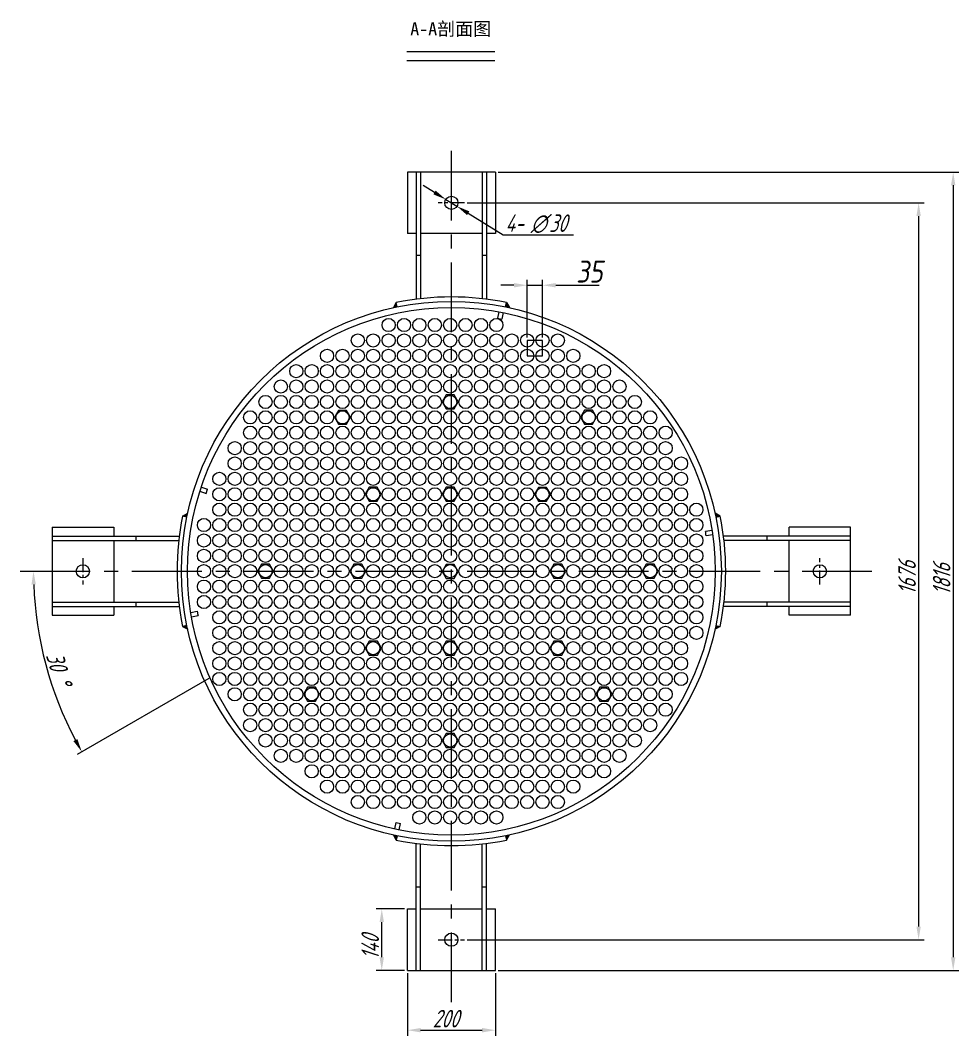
# Model space of a CAD drawing. Header units: inches. Extents: x 16 to 1170, y 5 to 1869.
# Drawn here: x 607.2 to 820.6, y 353.4 to 584.4 of the extents above; entities that cross this region are included whole.
import ezdxf

# ---------------------------------------------------------------- set-up
doc = ezdxf.new("R2010")
doc.units = ezdxf.units.IN
doc.header["$MEASUREMENT"] = 0
doc.linetypes.add('CENTER', pattern=[50.8, 31.75, -6.35, 6.35, -6.35])
doc.layers.get('Defpoints').update_dxf_attribs({"lineweight": 0})
for name, color, linetype, lineweight in [('中心线', 111, 'CENTER', 0), ('标注线', 20, 'Continuous', 0), ('粗实线', 7, 'Continuous', 0), ('粗实线1', 7, 'Continuous', 0), ('细实线2', 130, 'Continuous', 0)]:
    doc.layers.add(name, color=color, linetype=linetype, lineweight=lineweight)
doc.styles.add('STYLE1', font='isocp3.shx', dxfattribs={"width": 0.8, "oblique": 18, "bigfont": 'hztxt3.shx'})
pattern_1 = [(45, (-44.6596, 67.965), (-1.3258252, 1.3258252), [])]

msp = doc.modelspace()

# ---------------------------------------------------------------- hatches: boundary and pattern name
at = {"layer": '粗实线'}
for points in [[(692.699814, 520.20651), (692.100947, 519.057153, -0.0034932316), (692.940239, 519.234999)], [(717.796831, 520.20651), (717.556406, 519.234999, -0.0037275819), (718.451912, 519.044803)], [(645.287769, 472.298383), (644.123083, 471.629779), (645.094594, 471.389354, -0.0037839613)], [(765.215683, 472.267462, -0.0036550446), (765.402051, 471.389354), (766.373562, 471.629779)], [(645.094594, 446.773187), (644.123083, 446.532762), (645.280772, 445.895941, -0.0036514523)], [(765.402051, 446.773187, -0.003681921), (765.214265, 445.888632), (766.373562, 446.532762)], [(692.940239, 398.927542, -0.0035490705), (692.087552, 399.108326), (692.699814, 397.956031)], [(718.463071, 399.120196, -0.0037741045), (717.556406, 398.927542), (717.796831, 397.956031)]]:
    msp.add_hatch(color=7, dxfattribs=at).paths.add_polyline_path(points)
h = msp.add_hatch(dxfattribs=at)
h.set_pattern_fill('ANSI31', color=256, scale=15, style=0)
h.set_pattern_definition(pattern_1)
h.paths.add_polyline_path([(765.215683, 472.267462, -0.0036550446), (765.402051, 471.389354), (766.373562, 471.629779)])
h = msp.add_hatch(dxfattribs=at)
h.set_pattern_fill('ANSI31', color=256, scale=15, style=0)
h.set_pattern_definition(pattern_1)
h.paths.add_polyline_path([(766.373562, 446.532762), (765.402051, 446.773187, -0.003681921), (765.214265, 445.888632)])

# ---------------------------------------------------------------- linework, layer by layer
at = {"layer": '中心线', "ltscale": 0.5}
for p, q in [((705.248322, 361.0419), (705.248322, 557.120641)), ((607.208952, 459.08127), (803.287693, 459.08127))]:
    msp.add_line(p, q, dxfattribs=at)
at = {"layer": '中心线', "ltscale": 0.1}
for p, q in [((708.248322, 542.88127), (702.248322, 542.88127)), ((621.448322, 462.08127), (621.448322, 456.08127)), ((789.048322, 456.08127), (789.048322, 462.08127)), ((702.248322, 375.28127), (708.248322, 375.28127))]:
    msp.add_line(p, q, dxfattribs=at)
at = {"layer": '标注线'}
for p, q in [((715.873322, 549.88127), (820.627246, 549.88127)), ((701.415313, 545.238821), (698.859974, 546.810521)), ((819.377246, 546.88127), (819.377246, 371.28127)), ((703.970653, 543.66712), (706.525992, 542.09542)), ((708.873322, 542.88127), (812.765312, 542.88127)), ((709.081331, 540.52372), (717.030085, 535.634719)), ((811.515312, 539.88127), (811.515312, 378.28127)), ((717.030085, 535.634719), (733.058587, 535.634719)), ((650.062699, 434.725389), (620.107855, 417.430952)), ((694.623322, 382.28127), (688.165157, 382.28127)), ((689.415157, 371.28127), (689.415157, 379.28127)), ((708.873322, 375.28127), (812.765312, 375.28127)), ((694.623322, 368.28127), (688.165157, 368.28127)), ((695.248322, 367.65627), (695.248322, 353.449536)), ((715.248322, 367.65627), (715.248322, 353.449536)), ((715.873322, 368.28127), (820.627246, 368.28127)), ((698.248322, 354.699536), (712.248322, 354.699536))]:
    msp.add_line(p, q, dxfattribs=at)
msp.add_arc((692.248322, 459.08127), 82.050637, 182.09501012, 207.90498988, dxfattribs=at)
for points in [[(818.877246, 546.88127), (819.877246, 546.88127), (819.377246, 549.88127)], [(701.677263, 545.66471), (701.153363, 544.812931), (703.970653, 543.66712)], [(811.015312, 539.88127), (812.015312, 539.88127), (811.515312, 542.88127)], [(709.343281, 540.94961), (708.819381, 540.09783), (706.525992, 542.09542)], [(609.752613, 456.072631), (610.752446, 456.090912), (610.197685, 459.08127)], [(620.175644, 420.923058), (619.300623, 420.438974), (621.190386, 418.055952)], [(688.915157, 379.28127), (689.915157, 379.28127), (689.415157, 382.28127)], [(811.015312, 378.28127), (812.015312, 378.28127), (811.515312, 375.28127)], [(688.915157, 371.28127), (689.915157, 371.28127), (689.415157, 368.28127)], [(818.877246, 371.28127), (819.877246, 371.28127), (819.377246, 368.28127)], [(698.248322, 355.199536), (698.248322, 354.199536), (695.248322, 354.699536)], [(712.248322, 355.199536), (712.248322, 354.199536), (715.248322, 354.699536)]]:
    msp.add_solid(points, dxfattribs=at)
at = {"layer": '粗实线'}
for p, q in [((695.120632, 577.279435), (715.096348, 577.279435)), ((695.248322, 549.88127), (695.248322, 535.88127)), ((715.248322, 549.88127), (695.248322, 549.88127)), ((697.248322, 549.88127), (697.248322, 520.966325)), ((698.248322, 549.88127), (698.248322, 521.087399)), ((712.248322, 549.88127), (712.248322, 521.087399)), ((713.248322, 549.88127), (713.248322, 520.966325)), ((715.248322, 549.88127), (715.248322, 535.88127)), ((697.248322, 535.88127), (695.248322, 535.88127)), ((712.248322, 535.88127), (698.248322, 535.88127)), ((715.248322, 535.88127), (713.248322, 535.88127)), ((698.248322, 530.88127), (697.248322, 530.88127)), ((713.248322, 530.88127), (712.248322, 530.88127)), ((692.699814, 520.20651), (692.100947, 519.057153)), ((692.940239, 519.234999), (692.699814, 520.20651)), ((717.556406, 519.234999), (717.796831, 520.20651)), ((717.796831, 520.20651), (718.451912, 519.044803)), ((716.043964, 518.102064), (715.761776, 516.628792)), ((717.02611, 517.913946), (716.743923, 516.440674)), ((648.384284, 478.224966), (649.809874, 477.758221)), ((648.073131, 477.274607), (649.498721, 476.807861)), ((644.123083, 471.629779), (645.287769, 472.298383)), ((645.094594, 471.389354), (644.123083, 471.629779)), ((766.373562, 471.629779), (765.215683, 472.267462)), ((765.402051, 471.389354), (766.373562, 471.629779)), ((614.448322, 469.08127), (628.448322, 469.08127)), ((614.448322, 469.08127), (614.448322, 449.08127)), ((628.448322, 469.08127), (628.448322, 467.08127)), ((796.048322, 469.08127), (782.048322, 469.08127)), ((782.048322, 467.08127), (782.048322, 469.08127)), ((796.048322, 449.08127), (796.048322, 469.08127)), ((614.448322, 467.08127), (643.363268, 467.08127)), ((633.448322, 467.08127), (633.448322, 466.08127)), ((764.527226, 468.355512), (763.04332, 468.136006)), ((764.673558, 467.366276), (763.189652, 467.14677)), ((796.048322, 467.08127), (767.133377, 467.08127)), ((777.048322, 466.08127), (777.048322, 467.08127)), ((614.448322, 466.08127), (643.242194, 466.08127)), ((628.448322, 466.08127), (628.448322, 452.08127)), ((796.048322, 466.08127), (767.254451, 466.08127)), ((782.048322, 452.08127), (782.048322, 466.08127)), ((614.448322, 452.08127), (643.242194, 452.08127)), ((614.448322, 451.08127), (643.363268, 451.08127)), ((628.448322, 451.08127), (628.448322, 449.08127)), ((633.448322, 452.08127), (633.448322, 451.08127)), ((796.048322, 451.08127), (767.133377, 451.08127)), ((796.048322, 452.08127), (767.254451, 452.08127)), ((777.048322, 451.08127), (777.048322, 452.08127)), ((782.048322, 449.08127), (782.048322, 451.08127)), ((614.448322, 449.08127), (628.448322, 449.08127)), ((645.981339, 449.731152), (647.461067, 449.977253)), ((646.145401, 448.744702), (647.625129, 448.990803)), ((796.048322, 449.08127), (782.048322, 449.08127)), ((645.094594, 446.773187), (644.123083, 446.532762)), ((644.123083, 446.532762), (645.280772, 445.895941)), ((766.373562, 446.532762), (765.214265, 445.888632)), ((765.402051, 446.773187), (766.373562, 446.532762)), ((692.416618, 400.469434), (692.725199, 401.937405)), ((693.39523, 400.26372), (693.703812, 401.731691)), ((692.699814, 397.956031), (692.087552, 399.108326)), ((692.940239, 398.927542), (692.699814, 397.956031)), ((717.556406, 398.927542), (717.796831, 397.956031)), ((717.796831, 397.956031), (718.463071, 399.120196)), ((697.248322, 368.28127), (697.248322, 397.196216)), ((698.248322, 368.28127), (698.248322, 397.075142)), ((712.248322, 368.28127), (712.248322, 397.075142)), ((713.248322, 368.28127), (713.248322, 397.196216)), ((697.248322, 387.28127), (698.248322, 387.28127)), ((712.248322, 387.28127), (713.248322, 387.28127)), ((695.248322, 368.28127), (695.248322, 382.28127)), ((695.248322, 382.28127), (697.248322, 382.28127)), ((698.248322, 382.28127), (712.248322, 382.28127)), ((713.248322, 382.28127), (715.248322, 382.28127)), ((715.248322, 368.28127), (715.248322, 382.28127)), ((695.248322, 368.28127), (715.248322, 368.28127))]:
    msp.add_line(p, q, dxfattribs=at)
at = {"layer": '粗实线', "color": 1}
for p, q in [((722.474079, 512.220179), (722.474079, 525.394063)), ((725.974079, 512.220179), (725.974079, 525.394063)), ((719.474079, 524.144063), (716.474079, 524.144063)), ((722.474079, 524.144063), (725.974079, 524.144063)), ((728.974079, 524.144063), (738.878428, 524.144063))]:
    msp.add_line(p, q, dxfattribs=at)
at = {"layer": '粗实线', "color": 7}
for p, q in [((722.474079, 511.595179), (722.474079, 508.095179)), ((725.974079, 511.595179), (722.474079, 511.595179)), ((725.974079, 508.095179), (725.974079, 511.595179)), ((722.474079, 508.095179), (725.974079, 508.095179))]:
    msp.add_line(p, q, dxfattribs=at)
at = {"layer": '粗实线'}
for points in [[(705.888799, 496.008101), (706.805789, 497.596372), (705.888799, 499.184644), (704.054821, 499.184644), (703.137832, 497.596372), (704.054821, 496.008101)], [(681.390285, 492.513573), (682.307274, 494.101844), (681.390285, 495.690116), (679.556307, 495.690116), (678.639318, 494.101844), (679.556307, 492.513573)], [(737.347407, 492.538779), (738.264396, 494.127051), (737.347407, 495.715323), (735.513429, 495.715323), (734.59644, 494.127051), (735.513429, 492.538779)], [(688.387508, 475.01873), (689.304497, 476.607002), (688.387508, 478.195273), (686.55353, 478.195273), (685.636541, 476.607002), (686.55353, 475.01873)], [(705.91204, 475.015572), (706.829029, 476.603843), (705.91204, 478.192115), (704.078062, 478.192115), (703.161073, 476.603843), (704.078062, 475.015572)], [(726.912597, 474.998556), (727.829586, 476.586828), (726.912597, 478.175099), (725.078619, 478.175099), (724.16163, 476.586828), (725.078619, 474.998556)], [(663.903391, 457.499624), (664.82038, 459.087896), (663.903391, 460.676168), (662.069413, 460.676168), (661.152424, 459.087896), (662.069413, 457.499624)], [(684.883202, 457.494636), (685.800191, 459.082908), (684.883202, 460.671179), (683.049224, 460.671179), (682.132235, 459.082908), (683.049224, 457.494636)], [(705.883536, 457.473882), (706.800525, 459.062153), (705.883536, 460.650425), (704.049558, 460.650425), (703.132569, 459.062153), (704.049558, 457.473882)], [(730.37915, 457.523901), (731.296139, 459.112172), (730.37915, 460.700444), (728.545172, 460.700444), (727.628183, 459.112172), (728.545172, 457.523901)], [(751.396198, 457.521921), (752.313187, 459.110192), (751.396198, 460.698464), (749.56222, 460.698464), (748.645231, 459.110192), (749.56222, 457.521921)], [(688.410194, 440.018032), (689.327183, 441.606303), (688.410194, 443.194575), (686.576216, 443.194575), (685.659227, 441.606303), (686.576216, 440.018032)], [(705.894379, 439.999209), (706.811368, 441.58748), (705.894379, 443.175752), (704.060401, 443.175752), (703.143412, 441.58748), (704.060401, 439.999209)], [(730.35394, 440.03833), (731.270929, 441.626602), (730.35394, 443.214873), (728.519962, 443.214873), (727.602973, 441.626602), (728.519962, 440.03833)], [(674.352299, 429.518314), (675.269288, 431.106586), (674.352299, 432.694857), (672.518321, 432.694857), (671.601332, 431.106586), (672.518321, 429.518314)], [(740.883103, 429.553382), (741.800092, 431.141654), (740.883103, 432.729925), (739.049125, 432.729925), (738.132136, 431.141654), (739.049125, 429.553382)], [(705.8714, 419.003729), (706.788389, 420.592001), (705.8714, 422.180273), (704.037422, 422.180273), (703.120433, 420.592001), (704.037422, 419.003729)]]:
    msp.add_lwpolyline(points, close=True, dxfattribs=at)
for centre, radius in [((705.248322, 542.88127), 1.5), ((705.248322, 459.08127), 61.4), ((705.248322, 459.08127), 60), ((704.974079, 497.595179), 1.5), ((680.474079, 494.095179), 1.5), ((736.474079, 494.095179), 1.5), ((687.474079, 476.595179), 1.5), ((704.974079, 476.595179), 1.5), ((725.974079, 476.595179), 1.5), ((621.448322, 459.08127), 1.5), ((662.974079, 459.095179), 1.5), ((683.974079, 459.095179), 1.5), ((704.974079, 459.095179), 1.5), ((729.474079, 459.095179), 1.5), ((750.474079, 459.095179), 1.5), ((789.048322, 459.08127), 1.5), ((687.474079, 441.595179), 1.5), ((704.974079, 441.595179), 1.5), ((729.474079, 441.595179), 1.5), ((673.474079, 431.095179), 1.5), ((739.974079, 431.095179), 1.5), ((704.974079, 420.595179), 1.5), ((705.248322, 375.28127), 1.5)]:
    msp.add_circle(centre, radius, dxfattribs=at)
for radius, start, end in [(62.4, 78.3988319, 101.6011681), (62.4, 168.3988319, 191.6011681), (62.4, 348.3988319, 11.6011681), (58.5, 7.92471441, 8.90414137), (58.5, 188.95300149, 189.93242845), (62.4, 258.3988319, 281.6011681)]:
    msp.add_arc((705.248322, 459.08127), radius, start, end, dxfattribs=at)
at = {"layer": '粗实线', "color": 1}
for points in [[(719.474079, 524.644063), (719.474079, 523.644063), (722.474079, 524.144063)], [(728.974079, 524.644063), (728.974079, 523.644063), (725.974079, 524.144063)]]:
    msp.add_solid(points, dxfattribs=at)
at = {"layer": '粗实线1'}
for p, q in [((715.761776, 516.628792), (716.743923, 516.440674)), ((649.498721, 476.807861), (649.809874, 477.758221)), ((692.725199, 401.937405), (693.703812, 401.731691))]:
    msp.add_line(p, q, dxfattribs=at)
at = {"layer": '细实线2'}
msp.add_line((695.120632, 575.279435), (715.096348, 575.279435), dxfattribs=at)
for centre in [(690.974079, 515.095179), (694.474079, 515.095179), (697.974079, 515.095179), (701.474079, 515.095179), (704.974079, 515.095179), (708.474079, 515.095179), (711.974079, 515.095179), (715.474079, 515.095179), (683.974079, 511.595179), (687.474079, 511.595179), (690.974079, 511.595179), (694.474079, 511.595179), (697.974079, 511.595179), (701.474079, 511.595179), (704.974079, 511.595179), (708.474079, 511.595179), (711.974079, 511.595179), (715.474079, 511.595179), (718.974079, 511.595179), (722.474079, 511.595179), (725.974079, 511.595179), (729.474079, 511.595179), (676.974079, 508.095179), (680.474079, 508.095179), (683.974079, 508.095179), (687.474079, 508.095179), (690.974079, 508.095179), (694.474079, 508.095179), (697.974079, 508.095179), (701.474079, 508.095179), (704.974079, 508.095179), (708.474079, 508.095179), (711.974079, 508.095179), (715.474079, 508.095179), (718.974079, 508.095179), (722.474079, 508.095179), (725.974079, 508.095179), (729.474079, 508.095179), (732.974079, 508.095179), (669.974079, 504.595179), (673.474079, 504.595179), (676.974079, 504.595179), (680.474079, 504.595179), (683.974079, 504.595179), (687.474079, 504.595179), (690.974079, 504.595179), (694.474079, 504.595179), (697.974079, 504.595179), (701.474079, 504.595179), (704.974079, 504.595179), (708.474079, 504.595179), (711.974079, 504.595179), (715.474079, 504.595179), (718.974079, 504.595179), (722.474079, 504.595179), (725.974079, 504.595179), (729.474079, 504.595179), (732.974079, 504.595179), (736.474079, 504.595179), (739.974079, 504.595179), (666.474079, 501.095179), (669.974079, 501.095179), (673.474079, 501.095179), (676.974079, 501.095179), (680.474079, 501.095179), (683.974079, 501.095179), (687.474079, 501.095179), (690.974079, 501.095179), (694.474079, 501.095179), (697.974079, 501.095179), (701.474079, 501.095179), (704.974079, 501.095179), (708.474079, 501.095179), (711.974079, 501.095179), (715.474079, 501.095179), (718.974079, 501.095179), (722.474079, 501.095179), (725.974079, 501.095179), (729.474079, 501.095179), (732.974079, 501.095179), (736.474079, 501.095179), (739.974079, 501.095179), (743.474079, 501.095179), (662.974079, 497.595179), (666.474079, 497.595179), (669.974079, 497.595179), (673.474079, 497.595179), (676.974079, 497.595179), (680.474079, 497.595179), (683.974079, 497.595179), (687.474079, 497.595179), (690.974079, 497.595179), (694.474079, 497.595179), (697.974079, 497.595179), (701.474079, 497.595179), (708.474079, 497.595179), (711.974079, 497.595179), (715.474079, 497.595179), (718.974079, 497.595179), (722.474079, 497.595179), (725.974079, 497.595179), (729.474079, 497.595179), (732.974079, 497.595179), (736.474079, 497.595179), (739.974079, 497.595179), (743.474079, 497.595179), (746.974079, 497.595179), (659.474079, 494.095179), (662.974079, 494.095179), (666.474079, 494.095179), (669.974079, 494.095179), (673.474079, 494.095179), (676.974079, 494.095179), (683.974079, 494.095179), (687.474079, 494.095179), (690.974079, 494.095179), (694.474079, 494.095179), (697.974079, 494.095179), (701.474079, 494.095179), (704.974079, 494.095179), (708.474079, 494.095179), (711.974079, 494.095179), (715.474079, 494.095179), (718.974079, 494.095179), (722.474079, 494.095179), (725.974079, 494.095179), (729.474079, 494.095179), (732.974079, 494.095179), (739.974079, 494.095179), (743.474079, 494.095179), (746.974079, 494.095179), (750.474079, 494.095179), (659.474079, 490.595179), (662.974079, 490.595179), (666.474079, 490.595179), (669.974079, 490.595179), (673.474079, 490.595179), (676.974079, 490.595179), (680.474079, 490.595179), (683.974079, 490.595179), (687.474079, 490.595179), (690.974079, 490.595179), (694.474079, 490.595179), (697.974079, 490.595179), (701.474079, 490.595179), (704.974079, 490.595179), (708.474079, 490.595179), (711.974079, 490.595179), (715.474079, 490.595179), (718.974079, 490.595179), (722.474079, 490.595179), (725.974079, 490.595179), (729.474079, 490.595179), (732.974079, 490.595179), (736.474079, 490.595179), (739.974079, 490.595179), (743.474079, 490.595179), (746.974079, 490.595179), (750.474079, 490.595179), (753.974079, 490.595179), (655.974079, 487.095179), (659.474079, 487.095179), (662.974079, 487.095179), (666.474079, 487.095179), (669.974079, 487.095179), (673.474079, 487.095179), (676.974079, 487.095179), (680.474079, 487.095179), (683.974079, 487.095179), (687.474079, 487.095179), (690.974079, 487.095179), (694.474079, 487.095179), (697.974079, 487.095179), (701.474079, 487.095179), (704.974079, 487.095179), (708.474079, 487.095179), (711.974079, 487.095179), (715.474079, 487.095179), (718.974079, 487.095179), (722.474079, 487.095179), (725.974079, 487.095179), (729.474079, 487.095179), (732.974079, 487.095179), (736.474079, 487.095179), (739.974079, 487.095179), (743.474079, 487.095179), (746.974079, 487.095179), (750.474079, 487.095179), (753.974079, 487.095179), (655.974079, 483.595179), (659.474079, 483.595179), (662.974079, 483.595179), (666.474079, 483.595179), (669.974079, 483.595179), (673.474079, 483.595179), (676.974079, 483.595179), (680.474079, 483.595179), (683.974079, 483.595179), (687.474079, 483.595179), (690.974079, 483.595179), (694.474079, 483.595179), (697.974079, 483.595179), (701.474079, 483.595179), (704.974079, 483.595179), (708.474079, 483.595179), (711.974079, 483.595179), (715.474079, 483.595179), (718.974079, 483.595179), (722.474079, 483.595179), (725.974079, 483.595179), (729.474079, 483.595179), (732.974079, 483.595179), (736.474079, 483.595179), (739.974079, 483.595179), (743.474079, 483.595179), (746.974079, 483.595179), (750.474079, 483.595179), (753.974079, 483.595179), (757.474079, 483.595179), (652.474079, 480.095179), (655.974079, 480.095179), (659.474079, 480.095179), (662.974079, 480.095179), (666.474079, 480.095179), (669.974079, 480.095179), (673.474079, 480.095179), (676.974079, 480.095179), (680.474079, 480.095179), (683.974079, 480.095179), (687.474079, 480.095179), (690.974079, 480.095179), (694.474079, 480.095179), (697.974079, 480.095179), (701.474079, 480.095179), (704.974079, 480.095179), (708.474079, 480.095179), (711.974079, 480.095179), (715.474079, 480.095179), (718.974079, 480.095179), (722.474079, 480.095179), (725.974079, 480.095179), (729.474079, 480.095179), (732.974079, 480.095179), (736.474079, 480.095179), (739.974079, 480.095179), (743.474079, 480.095179), (746.974079, 480.095179), (750.474079, 480.095179), (753.974079, 480.095179), (757.474079, 480.095179), (652.474079, 476.595179), (655.974079, 476.595179), (659.474079, 476.595179), (662.974079, 476.595179), (666.474079, 476.595179), (669.974079, 476.595179), (673.474079, 476.595179), (676.974079, 476.595179), (680.474079, 476.595179), (683.974079, 476.595179), (690.974079, 476.595179), (694.474079, 476.595179), (697.974079, 476.595179), (701.474079, 476.595179), (708.474079, 476.595179), (711.974079, 476.595179), (715.474079, 476.595179), (718.974079, 476.595179), (722.474079, 476.595179), (729.474079, 476.595179), (732.974079, 476.595179), (736.474079, 476.595179), (739.974079, 476.595179), (743.474079, 476.595179), (746.974079, 476.595179), (750.474079, 476.595179), (753.974079, 476.595179), (757.474079, 476.595179), (652.474079, 473.095179), (655.974079, 473.095179), (659.474079, 473.095179), (662.974079, 473.095179), (666.474079, 473.095179), (669.974079, 473.095179), (673.474079, 473.095179), (676.974079, 473.095179), (680.474079, 473.095179), (683.974079, 473.095179), (687.474079, 473.095179), (690.974079, 473.095179), (694.474079, 473.095179), (697.974079, 473.095179), (701.474079, 473.095179), (704.974079, 473.095179), (708.474079, 473.095179), (711.974079, 473.095179), (715.474079, 473.095179), (718.974079, 473.095179), (722.474079, 473.095179), (725.974079, 473.095179), (729.474079, 473.095179), (732.974079, 473.095179), (736.474079, 473.095179), (739.974079, 473.095179), (743.474079, 473.095179), (746.974079, 473.095179), (750.474079, 473.095179), (753.974079, 473.095179), (757.474079, 473.095179), (760.974079, 473.095179), (648.974079, 469.595179), (652.474079, 469.595179), (655.974079, 469.595179), (659.474079, 469.595179), (662.974079, 469.595179), (666.474079, 469.595179), (669.974079, 469.595179), (673.474079, 469.595179), (676.974079, 469.595179), (680.474079, 469.595179), (683.974079, 469.595179), (687.474079, 469.595179), (690.974079, 469.595179), (694.474079, 469.595179), (697.974079, 469.595179), (701.474079, 469.595179), (704.974079, 469.595179), (708.474079, 469.595179), (711.974079, 469.595179), (715.474079, 469.595179), (718.974079, 469.595179), (722.474079, 469.595179), (725.974079, 469.595179), (729.474079, 469.595179), (732.974079, 469.595179), (736.474079, 469.595179), (739.974079, 469.595179), (743.474079, 469.595179), (746.974079, 469.595179), (750.474079, 469.595179), (753.974079, 469.595179), (757.474079, 469.595179), (760.974079, 469.595179), (648.974079, 466.095179), (652.474079, 466.095179), (655.974079, 466.095179), (659.474079, 466.095179), (662.974079, 466.095179), (666.474079, 466.095179), (669.974079, 466.095179), (673.474079, 466.095179), (676.974079, 466.095179), (680.474079, 466.095179), (683.974079, 466.095179), (687.474079, 466.095179), (690.974079, 466.095179), (694.474079, 466.095179), (697.974079, 466.095179), (701.474079, 466.095179), (704.974079, 466.095179), (708.474079, 466.095179), (711.974079, 466.095179), (715.474079, 466.095179), (718.974079, 466.095179), (722.474079, 466.095179), (725.974079, 466.095179), (729.474079, 466.095179), (732.974079, 466.095179), (736.474079, 466.095179), (739.974079, 466.095179), (743.474079, 466.095179), (746.974079, 466.095179), (750.474079, 466.095179), (753.974079, 466.095179), (757.474079, 466.095179), (760.974079, 466.095179), (648.974079, 462.595179), (652.474079, 462.595179), (655.974079, 462.595179), (659.474079, 462.595179), (662.974079, 462.595179), (666.474079, 462.595179), (669.974079, 462.595179), (673.474079, 462.595179), (676.974079, 462.595179), (680.474079, 462.595179), (683.974079, 462.595179), (687.474079, 462.595179), (690.974079, 462.595179), (694.474079, 462.595179), (697.974079, 462.595179), (701.474079, 462.595179), (704.974079, 462.595179), (708.474079, 462.595179), (711.974079, 462.595179), (715.474079, 462.595179), (718.974079, 462.595179), (722.474079, 462.595179), (725.974079, 462.595179), (729.474079, 462.595179), (732.974079, 462.595179), (736.474079, 462.595179), (739.974079, 462.595179), (743.474079, 462.595179), (746.974079, 462.595179), (750.474079, 462.595179), (753.974079, 462.595179), (757.474079, 462.595179), (760.974079, 462.595179), (648.974079, 459.095179), (652.474079, 459.095179), (652.474079, 459.095179), (655.974079, 459.095179), (655.974079, 459.095179), (659.474079, 459.095179), (659.474079, 459.095179), (662.974079, 459.095179), (666.474079, 459.095179), (666.474079, 459.095179), (669.974079, 459.095179), (669.974079, 459.095179), (673.474079, 459.095179), (673.474079, 459.095179), (676.974079, 459.095179), (676.974079, 459.095179), (680.474079, 459.095179), (680.474079, 459.095179), (683.974079, 459.095179), (687.474079, 459.095179), (687.474079, 459.095179), (690.974079, 459.095179), (690.974079, 459.095179), (694.474079, 459.095179), (694.474079, 459.095179), (697.974079, 459.095179), (697.974079, 459.095179), (701.474079, 459.095179), (701.474079, 459.095179), (704.974079, 459.095179), (708.474079, 459.095179), (708.474079, 459.095179), (711.974079, 459.095179), (711.974079, 459.095179), (715.474079, 459.095179), (715.474079, 459.095179), (718.974079, 459.095179), (718.974079, 459.095179), (722.474079, 459.095179), (722.474079, 459.095179), (725.974079, 459.095179), (725.974079, 459.095179), (729.474079, 459.095179), (732.974079, 459.095179), (732.974079, 459.095179), (736.474079, 459.095179), (736.474079, 459.095179), (739.974079, 459.095179), (739.974079, 459.095179), (743.474079, 459.095179), (743.474079, 459.095179), (746.974079, 459.095179), (746.974079, 459.095179), (750.474079, 459.095179), (753.974079, 459.095179), (753.974079, 459.095179), (757.474079, 459.095179), (757.474079, 459.095179), (760.974079, 459.095179), (760.974079, 459.095179), (648.974079, 455.595179), (652.474079, 455.595179), (655.974079, 455.595179), (659.474079, 455.595179), (662.974079, 455.595179), (666.474079, 455.595179), (669.974079, 455.595179), (673.474079, 455.595179), (676.974079, 455.595179), (680.474079, 455.595179), (683.974079, 455.595179), (687.474079, 455.595179), (690.974079, 455.595179), (694.474079, 455.595179), (697.974079, 455.595179), (701.474079, 455.595179), (704.974079, 455.595179), (708.474079, 455.595179), (711.974079, 455.595179), (715.474079, 455.595179), (718.974079, 455.595179), (722.474079, 455.595179), (725.974079, 455.595179), (729.474079, 455.595179), (732.974079, 455.595179), (736.474079, 455.595179), (739.974079, 455.595179), (743.474079, 455.595179), (746.974079, 455.595179), (750.474079, 455.595179), (753.974079, 455.595179), (757.474079, 455.595179), (760.974079, 455.595179), (648.974079, 452.095179), (652.474079, 452.095179), (655.974079, 452.095179), (659.474079, 452.095179), (662.974079, 452.095179), (666.474079, 452.095179), (669.974079, 452.095179), (673.474079, 452.095179), (676.974079, 452.095179), (680.474079, 452.095179), (683.974079, 452.095179), (687.474079, 452.095179), (690.974079, 452.095179), (694.474079, 452.095179), (697.974079, 452.095179), (701.474079, 452.095179), (704.974079, 452.095179), (708.474079, 452.095179), (711.974079, 452.095179), (715.474079, 452.095179), (718.974079, 452.095179), (722.474079, 452.095179), (725.974079, 452.095179), (729.474079, 452.095179), (732.974079, 452.095179), (736.474079, 452.095179), (739.974079, 452.095179), (743.474079, 452.095179), (746.974079, 452.095179), (750.474079, 452.095179), (753.974079, 452.095179), (757.474079, 452.095179), (760.974079, 452.095179), (652.474079, 448.595179), (655.974079, 448.595179), (659.474079, 448.595179), (662.974079, 448.595179), (666.474079, 448.595179), (669.974079, 448.595179), (673.474079, 448.595179), (676.974079, 448.595179), (680.474079, 448.595179), (683.974079, 448.595179), (687.474079, 448.595179), (690.974079, 448.595179), (694.474079, 448.595179), (697.974079, 448.595179), (701.474079, 448.595179), (704.974079, 448.595179), (708.474079, 448.595179), (711.974079, 448.595179), (715.474079, 448.595179), (718.974079, 448.595179), (722.474079, 448.595179), (725.974079, 448.595179), (729.474079, 448.595179), (732.974079, 448.595179), (736.474079, 448.595179), (739.974079, 448.595179), (743.474079, 448.595179), (746.974079, 448.595179), (750.474079, 448.595179), (753.974079, 448.595179), (757.474079, 448.595179), (760.974079, 448.595179), (652.474079, 445.095179), (655.974079, 445.095179), (659.474079, 445.095179), (662.974079, 445.095179), (666.474079, 445.095179), (669.974079, 445.095179), (673.474079, 445.095179), (676.974079, 445.095179), (680.474079, 445.095179), (683.974079, 445.095179), (687.474079, 445.095179), (690.974079, 445.095179), (694.474079, 445.095179), (697.974079, 445.095179), (701.474079, 445.095179), (704.974079, 445.095179), (708.474079, 445.095179), (711.974079, 445.095179), (715.474079, 445.095179), (718.974079, 445.095179), (722.474079, 445.095179), (725.974079, 445.095179), (729.474079, 445.095179), (732.974079, 445.095179), (736.474079, 445.095179), (739.974079, 445.095179), (743.474079, 445.095179), (746.974079, 445.095179), (750.474079, 445.095179), (753.974079, 445.095179), (757.474079, 445.095179), (760.974079, 445.095179), (652.474079, 441.595179), (655.974079, 441.595179), (659.474079, 441.595179), (662.974079, 441.595179), (666.474079, 441.595179), (669.974079, 441.595179), (673.474079, 441.595179), (676.974079, 441.595179), (680.474079, 441.595179), (683.974079, 441.595179), (690.974079, 441.595179), (694.474079, 441.595179), (697.974079, 441.595179), (701.474079, 441.595179), (708.474079, 441.595179), (711.974079, 441.595179), (715.474079, 441.595179), (718.974079, 441.595179), (722.474079, 441.595179), (725.974079, 441.595179), (732.974079, 441.595179), (736.474079, 441.595179), (739.974079, 441.595179), (743.474079, 441.595179), (746.974079, 441.595179), (750.474079, 441.595179), (753.974079, 441.595179), (757.474079, 441.595179), (652.474079, 438.095179), (655.974079, 438.095179), (659.474079, 438.095179), (662.974079, 438.095179), (666.474079, 438.095179), (669.974079, 438.095179), (673.474079, 438.095179), (676.974079, 438.095179), (680.474079, 438.095179), (683.974079, 438.095179), (687.474079, 438.095179), (690.974079, 438.095179), (694.474079, 438.095179), (697.974079, 438.095179), (701.474079, 438.095179), (704.974079, 438.095179), (708.474079, 438.095179), (711.974079, 438.095179), (715.474079, 438.095179), (718.974079, 438.095179), (722.474079, 438.095179), (725.974079, 438.095179), (729.474079, 438.095179), (732.974079, 438.095179), (736.474079, 438.095179), (739.974079, 438.095179), (743.474079, 438.095179), (746.974079, 438.095179), (750.474079, 438.095179), (753.974079, 438.095179), (757.474079, 438.095179), (652.474079, 434.595179), (655.974079, 434.595179), (659.474079, 434.595179), (662.974079, 434.595179), (666.474079, 434.595179), (669.974079, 434.595179), (673.474079, 434.595179), (676.974079, 434.595179), (680.474079, 434.595179), (683.974079, 434.595179), (687.474079, 434.595179), (690.974079, 434.595179), (694.474079, 434.595179), (697.974079, 434.595179), (701.474079, 434.595179), (704.974079, 434.595179), (708.474079, 434.595179), (711.974079, 434.595179), (715.474079, 434.595179), (718.974079, 434.595179), (722.474079, 434.595179), (725.974079, 434.595179), (729.474079, 434.595179), (732.974079, 434.595179), (736.474079, 434.595179), (739.974079, 434.595179), (743.474079, 434.595179), (746.974079, 434.595179), (750.474079, 434.595179), (753.974079, 434.595179), (757.474079, 434.595179), (655.974079, 431.095179), (659.474079, 431.095179), (662.974079, 431.095179), (666.474079, 431.095179), (669.974079, 431.095179), (676.974079, 431.095179), (680.474079, 431.095179), (683.974079, 431.095179), (687.474079, 431.095179), (690.974079, 431.095179), (694.474079, 431.095179), (697.974079, 431.095179), (701.474079, 431.095179), (704.974079, 431.095179), (708.474079, 431.095179), (711.974079, 431.095179), (715.474079, 431.095179), (718.974079, 431.095179), (722.474079, 431.095179), (725.974079, 431.095179), (729.474079, 431.095179), (732.974079, 431.095179), (736.474079, 431.095179), (743.474079, 431.095179), (746.974079, 431.095179), (750.474079, 431.095179), (753.974079, 431.095179), (659.474079, 427.595179), (662.974079, 427.595179), (666.474079, 427.595179), (669.974079, 427.595179), (673.474079, 427.595179), (676.974079, 427.595179), (680.474079, 427.595179), (683.974079, 427.595179), (687.474079, 427.595179), (690.974079, 427.595179), (694.474079, 427.595179), (697.974079, 427.595179), (701.474079, 427.595179), (704.974079, 427.595179), (708.474079, 427.595179), (711.974079, 427.595179), (715.474079, 427.595179), (718.974079, 427.595179), (722.474079, 427.595179), (725.974079, 427.595179), (729.474079, 427.595179), (732.974079, 427.595179), (736.474079, 427.595179), (739.974079, 427.595179), (743.474079, 427.595179), (746.974079, 427.595179), (750.474079, 427.595179), (753.974079, 427.595179), (659.474079, 424.095179), (662.974079, 424.095179), (666.474079, 424.095179), (669.974079, 424.095179), (673.474079, 424.095179), (676.974079, 424.095179), (680.474079, 424.095179), (683.974079, 424.095179), (687.474079, 424.095179), (690.974079, 424.095179), (694.474079, 424.095179), (697.974079, 424.095179), (701.474079, 424.095179), (704.974079, 424.095179), (708.474079, 424.095179), (711.974079, 424.095179), (715.474079, 424.095179), (718.974079, 424.095179), (722.474079, 424.095179), (725.974079, 424.095179), (729.474079, 424.095179), (732.974079, 424.095179), (736.474079, 424.095179), (739.974079, 424.095179), (743.474079, 424.095179), (746.974079, 424.095179), (750.474079, 424.095179), (662.974079, 420.595179), (666.474079, 420.595179), (669.974079, 420.595179), (673.474079, 420.595179), (676.974079, 420.595179), (680.474079, 420.595179), (683.974079, 420.595179), (687.474079, 420.595179), (690.974079, 420.595179), (694.474079, 420.595179), (697.974079, 420.595179), (701.474079, 420.595179), (708.474079, 420.595179), (711.974079, 420.595179), (715.474079, 420.595179), (718.974079, 420.595179), (722.474079, 420.595179), (725.974079, 420.595179), (729.474079, 420.595179), (732.974079, 420.595179), (736.474079, 420.595179), (739.974079, 420.595179), (743.474079, 420.595179), (746.974079, 420.595179), (666.474079, 417.095179), (669.974079, 417.095179), (673.474079, 417.095179), (676.974079, 417.095179), (680.474079, 417.095179), (683.974079, 417.095179), (687.474079, 417.095179), (690.974079, 417.095179), (694.474079, 417.095179), (697.974079, 417.095179), (701.474079, 417.095179), (704.974079, 417.095179), (708.474079, 417.095179), (711.974079, 417.095179), (715.474079, 417.095179), (718.974079, 417.095179), (722.474079, 417.095179), (725.974079, 417.095179), (729.474079, 417.095179), (732.974079, 417.095179), (736.474079, 417.095179), (739.974079, 417.095179), (743.474079, 417.095179), (673.474079, 413.595179), (676.974079, 413.595179), (680.474079, 413.595179), (683.974079, 413.595179), (687.474079, 413.595179), (690.974079, 413.595179), (694.474079, 413.595179), (697.974079, 413.595179), (701.474079, 413.595179), (704.974079, 413.595179), (708.474079, 413.595179), (711.974079, 413.595179), (715.474079, 413.595179), (718.974079, 413.595179), (722.474079, 413.595179), (725.974079, 413.595179), (729.474079, 413.595179), (732.974079, 413.595179), (736.474079, 413.595179), (739.974079, 413.595179), (676.974079, 410.095179), (680.474079, 410.095179), (683.974079, 410.095179), (687.474079, 410.095179), (690.974079, 410.095179), (694.474079, 410.095179), (697.974079, 410.095179), (701.474079, 410.095179), (704.974079, 410.095179), (708.474079, 410.095179), (711.974079, 410.095179), (715.474079, 410.095179), (718.974079, 410.095179), (722.474079, 410.095179), (725.974079, 410.095179), (729.474079, 410.095179), (732.974079, 410.095179), (683.974079, 406.595179), (687.474079, 406.595179), (690.974079, 406.595179), (694.474079, 406.595179), (697.974079, 406.595179), (701.474079, 406.595179), (704.974079, 406.595179), (708.474079, 406.595179), (711.974079, 406.595179), (715.474079, 406.595179), (718.974079, 406.595179), (722.474079, 406.595179), (725.974079, 406.595179), (729.474079, 406.595179), (697.974079, 403.095179), (701.474079, 403.095179), (704.974079, 403.095179), (708.474079, 403.095179), (711.974079, 403.095179), (715.474079, 403.095179)]:
    msp.add_circle(centre, 1.5, dxfattribs=at)

# ---------------------------------------------------------------- texts
at = {"layer": 'Defpoints', "insert": (733.63339, 529.744583), "char_height": 5, "width": 9.83198989, "attachment_point": 1}
msp.add_mtext('{\\Fgbenor,gbcbig|c134;\\Q10;\\C4;35}', dxfattribs=at)
at = {"layer": '标注线', "color": 4, "style": 'STYLE1', "oblique": 18, "width": 0.8}
for s, p in [('4-', (717.495085, 536.259719)), ('∅', (723.295332, 536.259719)), ('30', (727.475011, 536.259719)), ('200', (700.985629, 355.324536))]:
    msp.add_text(s, height=4, dxfattribs=at).set_placement(p)
for s, rotation, p in [('1676', 90, (810.890312, 453.77567)), ('1816', 90, (818.752246, 453.674958)), ('30', 286.74194294, (612.967171, 439.970552)), ('°', 286.74194294, (614.642159, 434.402338)), ('140', 90, (688.790157, 370.779247))]:
    msp.add_text(s, height=4, rotation=rotation, dxfattribs=at).set_placement(p)
at = {"layer": '粗实线', "color": 7, "insert": (695.895404, 583.955275), "char_height": 3, "width": 66.88, "attachment_point": 1}
msp.add_mtext('{\\fSimSun|b0|i0|c134|p2;A-A剖面图}', dxfattribs=at)

doc.saveas('drawing.dxf')
